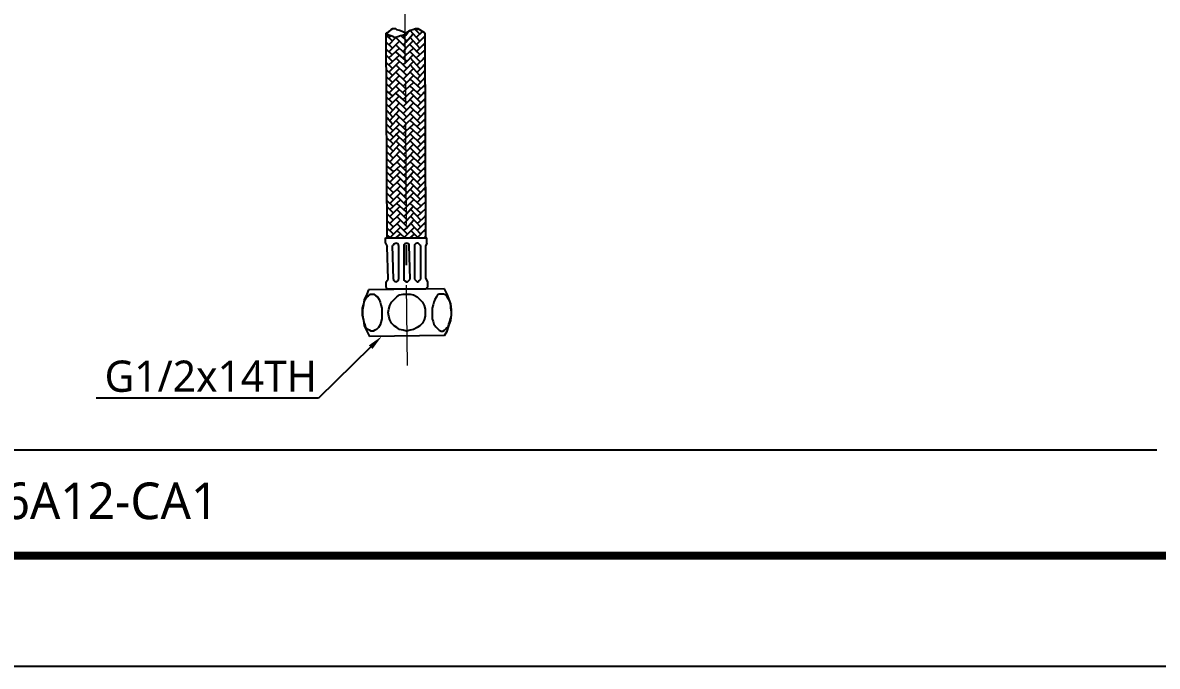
# Model space of a CAD drawing. Extents: x 0 to 1128, y 0 to 827.
# Drawn here: x 564.2 to 926.8, y 0 to 205.9 of the extents above; entities that cross this region are included whole.
import ezdxf
from ezdxf import colors
from ezdxf.entities.mleader import LeaderData, LeaderLine
from ezdxf.math import Vec2, Vec3

# ---------------------------------------------------------------- set-up
doc = ezdxf.new("R2010")
doc.units = 0
doc.header["$LTSCALE"] = 4
doc.header["$MEASUREMENT"] = 0
doc.linetypes.add('CENTER2', pattern=[28.575, 19.05, -3.175, 3.175, -3.175])
doc.layers.get('0').update_dxf_attribs({"linetype": 'CONTINUOUS'})
doc.layers.add('Cneter', color=1, linetype='CENTER2', lineweight=13)
doc.styles.add('Daelim Dimension', font='')
doc.styles.get('Daelim Dimension').set_extended_font_data('NanumGothic')

msp = doc.modelspace()

# ---------------------------------------------------------------- linework, layer by layer
at = {"color": 5}
msp.add_line((18.14, 69.28), (926.74, 69.28), dxfattribs=at)
at = {"ltscale": 0.5}
msp.add_lwpolyline([(0, 0), (1128.4, 0), (1128.4, 826.8), (0, 826.8)], close=True, dxfattribs=at)
at = {"color": 5, "linetype": 'ByBlock', "lineweight": 200, "const_width": 2.6}
msp.add_lwpolyline([(18.14, 35.4), (1110.14, 35.4), (1110.14, 807.6), (18.14, 807.6)], close=True, dxfattribs=at)
for points, knots in [([(686.61, 202.54), (686.61, 202.54), (685.49, 203.1), (685.49, 203.1), (685.49, 203.1), (685.49, 203.1), (684.64, 203.38), (684.64, 203.38), (684.64, 203.38), (684.64, 203.38), (683.79, 203.66), (683.79, 203.66), (683.79, 203.66), (683.79, 203.66), (683.51, 203.95), (683.51, 203.95), (683.51, 203.95), (683.51, 203.95), (683.23, 203.95), (683.23, 203.95), (683.23, 203.95), (683.23, 203.95), (682.67, 203.95), (682.67, 203.95), (682.67, 203.95), (682.67, 203.95), (682.39, 203.95), (682.39, 203.95), (682.39, 203.95), (682.39, 203.95), (681.82, 203.66), (681.82, 203.66), (681.82, 203.66), (681.82, 203.66), (681.26, 203.1), (681.26, 203.1), (681.26, 203.1), (681.26, 203.1), (680.98, 202.82), (680.98, 202.82), (680.98, 202.82), (680.98, 202.82), (680.41, 202.54), (680.41, 202.54)], [0, 0, 0, 0, 0.090909, 0.090909, 0.090909, 0.090909, 0.181818, 0.181818, 0.181818, 0.181818, 0.272727, 0.272727, 0.272727, 0.272727, 0.363636, 0.363636, 0.363636, 0.363636, 0.454545, 0.454545, 0.454545, 0.454545, 0.545455, 0.545455, 0.545455, 0.545455, 0.636364, 0.636364, 0.636364, 0.636364, 0.727273, 0.727273, 0.727273, 0.727273, 0.818182, 0.818182, 0.818182, 0.818182, 0.909091, 0.909091, 0.909091, 0.909091, 1, 1, 1, 1]), ([(692.82, 202.54), (692.82, 202.54), (691.97, 203.1), (691.97, 203.1), (691.97, 203.1), (691.97, 203.1), (691.13, 203.66), (691.13, 203.66), (691.13, 203.66), (691.13, 203.66), (690.56, 203.95), (690.56, 203.95), (690.56, 203.95), (690.56, 203.95), (690, 203.95), (690, 203.95), (690, 203.95), (690, 203.95), (689.72, 203.95), (689.72, 203.95), (689.72, 203.95), (689.72, 203.95), (688.87, 203.66), (688.87, 203.66), (688.87, 203.66), (688.87, 203.66), (688.02, 203.38), (688.02, 203.38), (688.02, 203.38), (688.02, 203.38), (686.61, 202.54), (686.61, 202.54), (686.61, 202.54), (686.61, 202.54), (685.77, 201.97), (685.77, 201.97), (685.77, 201.97), (685.77, 201.97), (684.92, 201.69), (684.92, 201.69), (684.92, 201.69), (684.92, 201.69), (684.08, 201.41), (684.08, 201.41), (684.08, 201.41), (684.08, 201.41), (683.23, 201.13), (683.23, 201.13), (683.23, 201.13), (683.23, 201.13), (682.95, 201.13), (682.95, 201.13), (682.95, 201.13), (682.95, 201.13), (682.67, 201.41), (682.67, 201.41), (682.67, 201.41), (682.67, 201.41), (681.82, 201.69), (681.82, 201.69), (681.82, 201.69), (681.82, 201.69), (681.26, 201.97), (681.26, 201.97), (681.26, 201.97), (681.26, 201.97), (680.41, 202.54), (680.41, 202.54)], [0, 0, 0, 0, 0.058824, 0.058824, 0.058824, 0.058824, 0.117647, 0.117647, 0.117647, 0.117647, 0.176471, 0.176471, 0.176471, 0.176471, 0.235294, 0.235294, 0.235294, 0.235294, 0.294118, 0.294118, 0.294118, 0.294118, 0.352941, 0.352941, 0.352941, 0.352941, 0.411765, 0.411765, 0.411765, 0.411765, 0.470588, 0.470588, 0.470588, 0.470588, 0.529412, 0.529412, 0.529412, 0.529412, 0.588235, 0.588235, 0.588235, 0.588235, 0.647059, 0.647059, 0.647059, 0.647059, 0.705882, 0.705882, 0.705882, 0.705882, 0.764706, 0.764706, 0.764706, 0.764706, 0.823529, 0.823529, 0.823529, 0.823529, 0.882353, 0.882353, 0.882353, 0.882353, 0.941176, 0.941176, 0.941176, 0.941176, 1, 1, 1, 1]), ([(685.77, 201.13), (685.77, 201.13), (686.61, 201.97), (686.61, 201.97), (686.61, 201.97), (686.61, 201.97), (687.74, 203.38), (687.74, 203.38)], [0, 0, 0, 0, 0.5, 0.5, 0.5, 0.5, 1, 1, 1, 1]), ([(686.9, 197.74), (686.9, 197.74), (686.61, 198.02), (686.61, 198.02), (686.61, 198.02), (686.61, 198.02), (683.51, 201.13), (683.51, 201.13)], [0, 0, 0, 0, 0.5, 0.5, 0.5, 0.5, 1, 1, 1, 1]), ([(686.9, 200), (686.9, 200), (686.61, 200.28), (686.61, 200.28), (686.61, 200.28), (686.61, 200.28), (685.2, 201.69), (685.2, 201.69)], [0, 0, 0, 0, 0.5, 0.5, 0.5, 0.5, 1, 1, 1, 1]), ([(685.77, 198.87), (685.77, 198.87), (686.61, 199.72), (686.61, 199.72), (686.61, 199.72), (686.61, 199.72), (688.87, 202.25), (688.87, 202.25)], [0, 0, 0, 0, 0.5, 0.5, 0.5, 0.5, 1, 1, 1, 1]), ([(685.77, 196.62), (685.77, 196.62), (686.61, 197.74), (686.61, 197.74), (686.61, 197.74), (686.61, 197.74), (688.87, 200), (688.87, 200)], [0, 0, 0, 0, 0.5, 0.5, 0.5, 0.5, 1, 1, 1, 1]), ([(686.9, 195.77), (686.9, 195.77), (686.61, 195.77), (686.61, 195.77), (686.61, 195.77), (686.61, 195.77), (683.51, 198.87), (683.51, 198.87)], [0, 0, 0, 0, 0.5, 0.5, 0.5, 0.5, 1, 1, 1, 1]), ([(686.9, 193.51), (686.9, 193.51), (686.61, 193.79), (686.61, 193.79), (686.61, 193.79), (686.61, 193.79), (683.51, 196.62), (683.51, 196.62)], [0, 0, 0, 0, 0.5, 0.5, 0.5, 0.5, 1, 1, 1, 1]), ([(685.77, 194.64), (685.77, 194.64), (686.61, 195.49), (686.61, 195.49), (686.61, 195.49), (686.61, 195.49), (689.15, 197.74), (689.15, 197.74)], [0, 0, 0, 0, 0.5, 0.5, 0.5, 0.5, 1, 1, 1, 1]), ([(686.9, 191.26), (686.9, 191.26), (686.61, 191.54), (686.61, 191.54), (686.61, 191.54), (686.61, 191.54), (683.51, 194.64), (683.51, 194.64)], [0, 0, 0, 0, 0.5, 0.5, 0.5, 0.5, 1, 1, 1, 1]), ([(686.9, 189), (686.9, 189), (686.61, 189.29), (686.61, 189.29), (686.61, 189.29), (686.61, 189.29), (683.51, 192.39), (683.51, 192.39)], [0, 0, 0, 0, 0.5, 0.5, 0.5, 0.5, 1, 1, 1, 1]), ([(685.77, 192.39), (685.77, 192.39), (686.61, 193.23), (686.61, 193.23), (686.61, 193.23), (686.61, 193.23), (689.15, 195.77), (689.15, 195.77)], [0, 0, 0, 0, 0.5, 0.5, 0.5, 0.5, 1, 1, 1, 1]), ([(685.77, 190.13), (685.77, 190.13), (686.61, 190.98), (686.61, 190.98), (686.61, 190.98), (686.61, 190.98), (689.15, 193.51), (689.15, 193.51)], [0, 0, 0, 0, 0.5, 0.5, 0.5, 0.5, 1, 1, 1, 1]), ([(686.9, 186.75), (686.9, 186.75), (686.61, 187.03), (686.61, 187.03), (686.61, 187.03), (686.61, 187.03), (683.51, 190.13), (683.51, 190.13)], [0, 0, 0, 0, 0.5, 0.5, 0.5, 0.5, 1, 1, 1, 1]), ([(685.77, 187.88), (685.77, 187.88), (686.61, 188.72), (686.61, 188.72), (686.61, 188.72), (686.61, 188.72), (689.15, 191.26), (689.15, 191.26)], [0, 0, 0, 0, 0.5, 0.5, 0.5, 0.5, 1, 1, 1, 1]), ([(685.77, 185.62), (685.77, 185.62), (686.61, 186.46), (686.61, 186.46), (686.61, 186.46), (686.61, 186.46), (689.15, 189), (689.15, 189)], [0, 0, 0, 0, 0.5, 0.5, 0.5, 0.5, 1, 1, 1, 1]), ([(686.9, 184.49), (686.9, 184.49), (686.61, 184.77), (686.61, 184.77), (686.61, 184.77), (686.61, 184.77), (683.51, 187.88), (683.51, 187.88)], [0, 0, 0, 0, 0.5, 0.5, 0.5, 0.5, 1, 1, 1, 1]), ([(686.9, 182.52), (686.9, 182.52), (686.61, 182.52), (686.61, 182.52), (686.61, 182.52), (686.61, 182.52), (683.51, 185.62), (683.51, 185.62)], [0, 0, 0, 0, 0.5, 0.5, 0.5, 0.5, 1, 1, 1, 1]), ([(685.77, 183.64), (685.77, 183.64), (686.61, 184.49), (686.61, 184.49), (686.61, 184.49), (686.61, 184.49), (689.15, 186.75), (689.15, 186.75)], [0, 0, 0, 0, 0.5, 0.5, 0.5, 0.5, 1, 1, 1, 1]), ([(686.9, 180.26), (686.9, 180.26), (686.61, 180.54), (686.61, 180.54), (686.61, 180.54), (686.61, 180.54), (683.51, 183.36), (683.51, 183.36)], [0, 0, 0, 0, 0.5, 0.5, 0.5, 0.5, 1, 1, 1, 1]), ([(686.9, 178.01), (686.9, 178.01), (686.61, 178.29), (686.61, 178.29), (686.61, 178.29), (686.61, 178.29), (683.51, 181.39), (683.51, 181.39)], [0, 0, 0, 0, 0.5, 0.5, 0.5, 0.5, 1, 1, 1, 1]), ([(685.77, 181.39), (685.77, 181.39), (686.61, 182.24), (686.61, 182.24), (686.61, 182.24), (686.61, 182.24), (689.15, 184.49), (689.15, 184.49)], [0, 0, 0, 0, 0.5, 0.5, 0.5, 0.5, 1, 1, 1, 1]), ([(685.77, 179.13), (685.77, 179.13), (686.61, 179.98), (686.61, 179.98), (686.61, 179.98), (686.61, 179.98), (689.15, 182.52), (689.15, 182.52)], [0, 0, 0, 0, 0.5, 0.5, 0.5, 0.5, 1, 1, 1, 1]), ([(686.9, 175.75), (686.9, 175.75), (686.61, 176.03), (686.61, 176.03), (686.61, 176.03), (686.61, 176.03), (683.51, 179.13), (683.51, 179.13)], [0, 0, 0, 0, 0.5, 0.5, 0.5, 0.5, 1, 1, 1, 1]), ([(685.77, 176.88), (685.77, 176.88), (686.61, 177.73), (686.61, 177.73), (686.61, 177.73), (686.61, 177.73), (689.15, 180.26), (689.15, 180.26)], [0, 0, 0, 0, 0.5, 0.5, 0.5, 0.5, 1, 1, 1, 1]), ([(685.77, 174.62), (685.77, 174.62), (686.61, 175.47), (686.61, 175.47), (686.61, 175.47), (686.61, 175.47), (689.15, 178.01), (689.15, 178.01)], [0, 0, 0, 0, 0.5, 0.5, 0.5, 0.5, 1, 1, 1, 1]), ([(686.9, 173.49), (686.9, 173.49), (686.61, 173.78), (686.61, 173.78), (686.61, 173.78), (686.61, 173.78), (683.51, 176.88), (683.51, 176.88)], [0, 0, 0, 0, 0.5, 0.5, 0.5, 0.5, 1, 1, 1, 1]), ([(686.9, 171.52), (686.9, 171.52), (686.61, 171.52), (686.61, 171.52), (686.61, 171.52), (686.61, 171.52), (683.51, 174.62), (683.51, 174.62)], [0, 0, 0, 0, 0.5, 0.5, 0.5, 0.5, 1, 1, 1, 1]), ([(685.77, 172.37), (685.77, 172.37), (686.61, 173.49), (686.61, 173.49), (686.61, 173.49), (686.61, 173.49), (689.15, 175.75), (689.15, 175.75)], [0, 0, 0, 0, 0.5, 0.5, 0.5, 0.5, 1, 1, 1, 1]), ([(686.9, 169.27), (686.9, 169.27), (686.61, 169.55), (686.61, 169.55), (686.61, 169.55), (686.61, 169.55), (683.51, 172.37), (683.51, 172.37)], [0, 0, 0, 0, 0.5, 0.5, 0.5, 0.5, 1, 1, 1, 1]), ([(685.77, 170.39), (685.77, 170.39), (686.61, 171.24), (686.61, 171.24), (686.61, 171.24), (686.61, 171.24), (689.15, 173.49), (689.15, 173.49)], [0, 0, 0, 0, 0.5, 0.5, 0.5, 0.5, 1, 1, 1, 1]), ([(685.77, 168.14), (685.77, 168.14), (686.61, 168.98), (686.61, 168.98), (686.61, 168.98), (686.61, 168.98), (689.15, 171.52), (689.15, 171.52)], [0, 0, 0, 0, 0.5, 0.5, 0.5, 0.5, 1, 1, 1, 1]), ([(686.9, 167.01), (686.9, 167.01), (686.61, 167.29), (686.61, 167.29), (686.61, 167.29), (686.61, 167.29), (683.51, 170.39), (683.51, 170.39)], [0, 0, 0, 0, 0.5, 0.5, 0.5, 0.5, 1, 1, 1, 1]), ([(686.9, 164.75), (686.9, 164.75), (686.61, 165.04), (686.61, 165.04), (686.61, 165.04), (686.61, 165.04), (683.51, 168.14), (683.51, 168.14)], [0, 0, 0, 0, 0.5, 0.5, 0.5, 0.5, 1, 1, 1, 1]), ([(685.77, 165.88), (685.77, 165.88), (686.61, 166.73), (686.61, 166.73), (686.61, 166.73), (686.61, 166.73), (689.15, 169.27), (689.15, 169.27)], [0, 0, 0, 0, 0.5, 0.5, 0.5, 0.5, 1, 1, 1, 1]), ([(685.77, 163.63), (685.77, 163.63), (686.61, 164.47), (686.61, 164.47), (686.61, 164.47), (686.61, 164.47), (689.15, 167.01), (689.15, 167.01)], [0, 0, 0, 0, 0.5, 0.5, 0.5, 0.5, 1, 1, 1, 1]), ([(686.9, 162.5), (686.9, 162.5), (686.9, 162.78), (686.9, 162.78), (686.9, 162.78), (686.9, 162.78), (683.79, 165.88), (683.79, 165.88)], [0, 0, 0, 0, 0.5, 0.5, 0.5, 0.5, 1, 1, 1, 1]), ([(686.9, 160.24), (686.9, 160.24), (686.9, 160.52), (686.9, 160.52), (686.9, 160.52), (686.9, 160.52), (683.79, 163.63), (683.79, 163.63)], [0, 0, 0, 0, 0.5, 0.5, 0.5, 0.5, 1, 1, 1, 1]), ([(685.77, 161.37), (685.77, 161.37), (686.9, 162.22), (686.9, 162.22), (686.9, 162.22), (686.9, 162.22), (689.15, 164.75), (689.15, 164.75)], [0, 0, 0, 0, 0.5, 0.5, 0.5, 0.5, 1, 1, 1, 1]), ([(685.77, 159.4), (685.77, 159.4), (686.9, 160.24), (686.9, 160.24), (686.9, 160.24), (686.9, 160.24), (689.15, 162.5), (689.15, 162.5)], [0, 0, 0, 0, 0.5, 0.5, 0.5, 0.5, 1, 1, 1, 1]), ([(686.05, 157.14), (686.05, 157.14), (686.9, 157.99), (686.9, 157.99), (686.9, 157.99), (686.9, 157.99), (689.15, 160.24), (689.15, 160.24)], [0, 0, 0, 0, 0.5, 0.5, 0.5, 0.5, 1, 1, 1, 1]), ([(686.9, 156.01), (686.9, 156.01), (686.9, 156.29), (686.9, 156.29), (686.9, 156.29), (686.9, 156.29), (683.79, 159.12), (683.79, 159.12)], [0, 0, 0, 0, 0.5, 0.5, 0.5, 0.5, 1, 1, 1, 1]), ([(686.9, 153.76), (686.9, 153.76), (686.9, 154.04), (686.9, 154.04), (686.9, 154.04), (686.9, 154.04), (683.79, 157.14), (683.79, 157.14)], [0, 0, 0, 0, 0.5, 0.5, 0.5, 0.5, 1, 1, 1, 1]), ([(686.05, 154.89), (686.05, 154.89), (686.9, 155.73), (686.9, 155.73), (686.9, 155.73), (686.9, 155.73), (689.15, 158.27), (689.15, 158.27)], [0, 0, 0, 0, 0.5, 0.5, 0.5, 0.5, 1, 1, 1, 1]), ([(686.05, 152.63), (686.05, 152.63), (686.9, 153.48), (686.9, 153.48), (686.9, 153.48), (686.9, 153.48), (689.15, 156.01), (689.15, 156.01)], [0, 0, 0, 0, 0.5, 0.5, 0.5, 0.5, 1, 1, 1, 1]), ([(687.18, 151.5), (687.18, 151.5), (686.9, 151.79), (686.9, 151.79), (686.9, 151.79), (686.9, 151.79), (683.79, 154.89), (683.79, 154.89)], [0, 0, 0, 0, 0.5, 0.5, 0.5, 0.5, 1, 1, 1, 1]), ([(687.18, 149.25), (687.18, 149.25), (686.9, 149.53), (686.9, 149.53), (686.9, 149.53), (686.9, 149.53), (683.79, 152.63), (683.79, 152.63)], [0, 0, 0, 0, 0.5, 0.5, 0.5, 0.5, 1, 1, 1, 1]), ([(686.05, 150.37), (686.05, 150.37), (686.9, 151.22), (686.9, 151.22), (686.9, 151.22), (686.9, 151.22), (689.15, 153.76), (689.15, 153.76)], [0, 0, 0, 0, 0.5, 0.5, 0.5, 0.5, 1, 1, 1, 1]), ([(687.18, 147.27), (687.18, 147.27), (686.9, 147.27), (686.9, 147.27), (686.9, 147.27), (686.9, 147.27), (683.79, 150.37), (683.79, 150.37)], [0, 0, 0, 0, 0.5, 0.5, 0.5, 0.5, 1, 1, 1, 1]), ([(686.05, 148.12), (686.05, 148.12), (686.9, 149.25), (686.9, 149.25), (686.9, 149.25), (686.9, 149.25), (689.15, 151.5), (689.15, 151.5)], [0, 0, 0, 0, 0.5, 0.5, 0.5, 0.5, 1, 1, 1, 1]), ([(686.05, 146.14), (686.05, 146.14), (686.9, 146.99), (686.9, 146.99), (686.9, 146.99), (686.9, 146.99), (689.15, 149.25), (689.15, 149.25)], [0, 0, 0, 0, 0.5, 0.5, 0.5, 0.5, 1, 1, 1, 1]), ([(687.18, 145.02), (687.18, 145.02), (686.9, 145.3), (686.9, 145.3), (686.9, 145.3), (686.9, 145.3), (683.79, 148.12), (683.79, 148.12)], [0, 0, 0, 0, 0.5, 0.5, 0.5, 0.5, 1, 1, 1, 1]), ([(687.18, 142.76), (687.18, 142.76), (686.9, 143.04), (686.9, 143.04), (686.9, 143.04), (686.9, 143.04), (683.79, 146.14), (683.79, 146.14)], [0, 0, 0, 0, 0.5, 0.5, 0.5, 0.5, 1, 1, 1, 1]), ([(686.05, 143.89), (686.05, 143.89), (686.9, 144.74), (686.9, 144.74), (686.9, 144.74), (686.9, 144.74), (689.15, 147.27), (689.15, 147.27)], [0, 0, 0, 0, 0.5, 0.5, 0.5, 0.5, 1, 1, 1, 1]), ([(687.18, 140.51), (687.18, 140.51), (686.9, 140.79), (686.9, 140.79), (686.9, 140.79), (686.9, 140.79), (683.79, 143.89), (683.79, 143.89)], [0, 0, 0, 0, 0.5, 0.5, 0.5, 0.5, 1, 1, 1, 1]), ([(687.18, 138.25), (687.18, 138.25), (686.9, 138.53), (686.9, 138.53), (686.9, 138.53), (686.9, 138.53), (683.79, 141.63), (683.79, 141.63)], [0, 0, 0, 0, 0.5, 0.5, 0.5, 0.5, 1, 1, 1, 1]), ([(686.05, 141.63), (686.05, 141.63), (686.9, 142.48), (686.9, 142.48), (686.9, 142.48), (686.9, 142.48), (689.15, 145.02), (689.15, 145.02)], [0, 0, 0, 0, 0.5, 0.5, 0.5, 0.5, 1, 1, 1, 1]), ([(686.05, 139.38), (686.05, 139.38), (686.9, 140.22), (686.9, 140.22), (686.9, 140.22), (686.9, 140.22), (689.15, 142.76), (689.15, 142.76)], [0, 0, 0, 0, 0.5, 0.5, 0.5, 0.5, 1, 1, 1, 1]), ([(686.05, 137.12), (686.05, 137.12), (686.9, 137.97), (686.9, 137.97), (686.9, 137.97), (686.9, 137.97), (689.44, 140.51), (689.44, 140.51)], [0, 0, 0, 0, 0.5, 0.5, 0.5, 0.5, 1, 1, 1, 1]), ([(683.23, 135.43), (683.23, 135.43), (682.95, 135.15), (682.95, 135.15), (682.95, 135.15), (682.95, 135.15), (682.67, 134.87), (682.67, 134.87), (682.67, 134.87), (682.67, 134.87), (682.39, 134.59), (682.39, 134.59)], [0, 0, 0, 0, 0.333333, 0.333333, 0.333333, 0.333333, 0.666667, 0.666667, 0.666667, 0.666667, 1, 1, 1, 1]), ([(684.36, 134.59), (684.36, 134.59), (684.36, 134.87), (684.36, 134.87), (684.36, 134.87), (684.36, 134.87), (684.08, 135.15), (684.08, 135.15), (684.08, 135.15), (684.08, 135.15), (683.51, 135.43), (683.51, 135.43)], [0, 0, 0, 0, 0.333333, 0.333333, 0.333333, 0.333333, 0.666667, 0.666667, 0.666667, 0.666667, 1, 1, 1, 1]), ([(686.9, 135.43), (686.9, 135.43), (686.33, 135.15), (686.33, 135.15), (686.33, 135.15), (686.33, 135.15), (686.05, 134.87), (686.05, 134.87), (686.05, 134.87), (686.05, 134.87), (686.05, 134.59), (686.05, 134.59)], [0, 0, 0, 0, 0.333333, 0.333333, 0.333333, 0.333333, 0.666667, 0.666667, 0.666667, 0.666667, 1, 1, 1, 1]), ([(687.74, 134.59), (687.74, 134.59), (687.74, 134.87), (687.74, 134.87), (687.74, 134.87), (687.74, 134.87), (687.46, 135.15), (687.46, 135.15), (687.46, 135.15), (687.46, 135.15), (686.9, 135.43), (686.9, 135.43)], [0, 0, 0, 0, 0.333333, 0.333333, 0.333333, 0.333333, 0.666667, 0.666667, 0.666667, 0.666667, 1, 1, 1, 1]), ([(690.28, 135.43), (690.28, 135.43), (689.72, 135.15), (689.72, 135.15), (689.72, 135.15), (689.72, 135.15), (689.44, 134.87), (689.44, 134.87), (689.44, 134.87), (689.44, 134.87), (689.44, 134.59), (689.44, 134.59)], [0, 0, 0, 0, 0.333333, 0.333333, 0.333333, 0.333333, 0.666667, 0.666667, 0.666667, 0.666667, 1, 1, 1, 1]), ([(691.41, 134.59), (691.41, 134.59), (691.13, 134.87), (691.13, 134.87), (691.13, 134.87), (691.13, 134.87), (690.85, 135.15), (690.85, 135.15), (690.85, 135.15), (690.85, 135.15), (690.56, 135.43), (690.56, 135.43)], [0, 0, 0, 0, 0.333333, 0.333333, 0.333333, 0.333333, 0.666667, 0.666667, 0.666667, 0.666667, 1, 1, 1, 1]), ([(682.67, 123.87), (682.67, 123.87), (682.67, 123.59), (682.67, 123.59), (682.67, 123.59), (682.67, 123.59), (682.95, 123.31), (682.95, 123.31), (682.95, 123.31), (682.95, 123.31), (683.23, 123.02), (683.23, 123.02)], [0, 0, 0, 0, 0.333333, 0.333333, 0.333333, 0.333333, 0.666667, 0.666667, 0.666667, 0.666667, 1, 1, 1, 1]), ([(683.51, 123.02), (683.51, 123.02), (684.08, 123.31), (684.08, 123.31), (684.08, 123.31), (684.08, 123.31), (684.36, 123.59), (684.36, 123.59), (684.36, 123.59), (684.36, 123.59), (684.36, 123.87), (684.36, 123.87)], [0, 0, 0, 0, 0.333333, 0.333333, 0.333333, 0.333333, 0.666667, 0.666667, 0.666667, 0.666667, 1, 1, 1, 1]), ([(686.05, 123.87), (686.05, 123.87), (686.05, 123.59), (686.05, 123.59), (686.05, 123.59), (686.05, 123.59), (686.33, 123.31), (686.33, 123.31), (686.33, 123.31), (686.33, 123.31), (686.9, 123.02), (686.9, 123.02)], [0, 0, 0, 0, 0.333333, 0.333333, 0.333333, 0.333333, 0.666667, 0.666667, 0.666667, 0.666667, 1, 1, 1, 1]), ([(687.18, 123.02), (687.18, 123.02), (687.46, 123.31), (687.46, 123.31), (687.46, 123.31), (687.46, 123.31), (687.74, 123.59), (687.74, 123.59), (687.74, 123.59), (687.74, 123.59), (688.02, 123.87), (688.02, 123.87)], [0, 0, 0, 0, 0.333333, 0.333333, 0.333333, 0.333333, 0.666667, 0.666667, 0.666667, 0.666667, 1, 1, 1, 1]), ([(689.44, 123.87), (689.44, 123.87), (689.72, 123.59), (689.72, 123.59), (689.72, 123.59), (689.72, 123.59), (690, 123.31), (690, 123.31), (690, 123.31), (690, 123.31), (690.28, 123.02), (690.28, 123.02)], [0, 0, 0, 0, 0.333333, 0.333333, 0.333333, 0.333333, 0.666667, 0.666667, 0.666667, 0.666667, 1, 1, 1, 1]), ([(690.56, 123.02), (690.56, 123.02), (690.85, 123.31), (690.85, 123.31), (690.85, 123.31), (690.85, 123.31), (691.13, 123.59), (691.13, 123.59), (691.13, 123.59), (691.13, 123.59), (691.41, 123.87), (691.41, 123.87)], [0, 0, 0, 0, 0.333333, 0.333333, 0.333333, 0.333333, 0.666667, 0.666667, 0.666667, 0.666667, 1, 1, 1, 1]), ([(674.77, 120.49), (674.77, 120.49), (674.2, 119.08), (674.2, 119.08), (674.2, 119.08), (674.2, 119.08), (673.36, 117.38), (673.36, 117.38), (673.36, 117.38), (673.36, 117.38), (673.08, 115.69), (673.08, 115.69), (673.08, 115.69), (673.08, 115.69), (672.79, 114), (672.79, 114), (672.79, 114), (672.79, 114), (672.79, 112.31), (672.79, 112.31), (672.79, 112.31), (672.79, 112.31), (673.08, 110.62), (673.08, 110.62), (673.08, 110.62), (673.08, 110.62), (673.36, 108.93), (673.36, 108.93), (673.36, 108.93), (673.36, 108.93), (674.2, 107.24), (674.2, 107.24), (674.2, 107.24), (674.2, 107.24), (675.05, 105.54), (675.05, 105.54)], [0, 0, 0, 0, 0.111111, 0.111111, 0.111111, 0.111111, 0.222222, 0.222222, 0.222222, 0.222222, 0.333333, 0.333333, 0.333333, 0.333333, 0.444444, 0.444444, 0.444444, 0.444444, 0.555556, 0.555556, 0.555556, 0.555556, 0.666667, 0.666667, 0.666667, 0.666667, 0.777778, 0.777778, 0.777778, 0.777778, 0.888889, 0.888889, 0.888889, 0.888889, 1, 1, 1, 1]), ([(680.41, 121.33), (680.41, 121.33), (680.41, 121.05), (680.41, 121.05), (680.41, 121.05), (680.41, 121.05), (680.69, 120.77), (680.69, 120.77), (680.69, 120.77), (680.69, 120.77), (680.98, 120.77), (680.98, 120.77)], [0, 0, 0, 0, 0.333333, 0.333333, 0.333333, 0.333333, 0.666667, 0.666667, 0.666667, 0.666667, 1, 1, 1, 1]), ([(692.82, 120.77), (692.82, 120.77), (693.1, 120.77), (693.1, 120.77), (693.1, 120.77), (693.1, 120.77), (693.39, 121.05), (693.39, 121.05), (693.39, 121.05), (693.39, 121.05), (693.67, 121.33), (693.67, 121.33)], [0, 0, 0, 0, 0.333333, 0.333333, 0.333333, 0.333333, 0.666667, 0.666667, 0.666667, 0.666667, 1, 1, 1, 1]), ([(699.02, 105.82), (699.02, 105.82), (699.87, 107.24), (699.87, 107.24), (699.87, 107.24), (699.87, 107.24), (700.43, 108.93), (700.43, 108.93), (700.43, 108.93), (700.43, 108.93), (701, 110.62), (701, 110.62), (701, 110.62), (701, 110.62), (701.28, 112.31), (701.28, 112.31), (701.28, 112.31), (701.28, 112.31), (701.28, 114), (701.28, 114), (701.28, 114), (701.28, 114), (701, 115.98), (701, 115.98), (701, 115.98), (701, 115.98), (700.43, 117.67), (700.43, 117.67), (700.43, 117.67), (700.43, 117.67), (699.87, 119.08), (699.87, 119.08), (699.87, 119.08), (699.87, 119.08), (699.02, 120.77), (699.02, 120.77)], [0, 0, 0, 0, 0.111111, 0.111111, 0.111111, 0.111111, 0.222222, 0.222222, 0.222222, 0.222222, 0.333333, 0.333333, 0.333333, 0.333333, 0.444444, 0.444444, 0.444444, 0.444444, 0.555556, 0.555556, 0.555556, 0.555556, 0.666667, 0.666667, 0.666667, 0.666667, 0.777778, 0.777778, 0.777778, 0.777778, 0.888889, 0.888889, 0.888889, 0.888889, 1, 1, 1, 1]), ([(675.9, 119.08), (675.9, 119.08), (675.33, 119.08), (675.33, 119.08), (675.33, 119.08), (675.33, 119.08), (674.77, 118.51), (674.77, 118.51), (674.77, 118.51), (674.77, 118.51), (674.2, 118.23), (674.2, 118.23), (674.2, 118.23), (674.2, 118.23), (673.64, 117.38), (673.64, 117.38), (673.64, 117.38), (673.64, 117.38), (673.36, 116.54), (673.36, 116.54), (673.36, 116.54), (673.36, 116.54), (673.08, 115.69), (673.08, 115.69), (673.08, 115.69), (673.08, 115.69), (672.79, 114.57), (672.79, 114.57), (672.79, 114.57), (672.79, 114.57), (672.79, 113.44), (672.79, 113.44), (672.79, 113.44), (672.79, 113.44), (672.79, 112.31), (672.79, 112.31), (672.79, 112.31), (672.79, 112.31), (673.08, 111.18), (673.08, 111.18), (673.08, 111.18), (673.08, 111.18), (673.36, 110.05), (673.36, 110.05), (673.36, 110.05), (673.36, 110.05), (673.64, 109.21), (673.64, 109.21), (673.64, 109.21), (673.64, 109.21), (673.92, 108.36), (673.92, 108.36), (673.92, 108.36), (673.92, 108.36), (674.49, 107.8), (674.49, 107.8), (674.49, 107.8), (674.49, 107.8), (675.05, 107.52), (675.05, 107.52), (675.05, 107.52), (675.05, 107.52), (675.61, 107.24), (675.61, 107.24), (675.61, 107.24), (675.61, 107.24), (676.18, 107.24), (676.18, 107.24), (676.18, 107.24), (676.18, 107.24), (676.74, 107.52), (676.74, 107.52), (676.74, 107.52), (676.74, 107.52), (677.31, 107.8), (677.31, 107.8), (677.31, 107.8), (677.31, 107.8), (677.87, 108.36), (677.87, 108.36), (677.87, 108.36), (677.87, 108.36), (678.44, 109.21), (678.44, 109.21), (678.44, 109.21), (678.44, 109.21), (678.72, 110.05), (678.72, 110.05), (678.72, 110.05), (678.72, 110.05), (679, 111.18), (679, 111.18), (679, 111.18), (679, 111.18), (679, 112.31), (679, 112.31), (679, 112.31), (679, 112.31), (679, 113.44), (679, 113.44), (679, 113.44), (679, 113.44), (679, 114.57), (679, 114.57), (679, 114.57), (679, 114.57), (678.72, 115.69), (678.72, 115.69), (678.72, 115.69), (678.72, 115.69), (678.44, 116.54), (678.44, 116.54), (678.44, 116.54), (678.44, 116.54), (678.15, 117.38), (678.15, 117.38), (678.15, 117.38), (678.15, 117.38), (677.59, 118.23), (677.59, 118.23), (677.59, 118.23), (677.59, 118.23), (677.03, 118.51), (677.03, 118.51), (677.03, 118.51), (677.03, 118.51), (676.46, 119.08), (676.46, 119.08), (676.46, 119.08), (676.46, 119.08), (675.9, 119.08), (675.9, 119.08)], [0, 0, 0, 0, 0.030303, 0.030303, 0.030303, 0.030303, 0.060606, 0.060606, 0.060606, 0.060606, 0.090909, 0.090909, 0.090909, 0.090909, 0.121212, 0.121212, 0.121212, 0.121212, 0.151515, 0.151515, 0.151515, 0.151515, 0.181818, 0.181818, 0.181818, 0.181818, 0.212121, 0.212121, 0.212121, 0.212121, 0.242424, 0.242424, 0.242424, 0.242424, 0.272727, 0.272727, 0.272727, 0.272727, 0.30303, 0.30303, 0.30303, 0.30303, 0.333333, 0.333333, 0.333333, 0.333333, 0.363636, 0.363636, 0.363636, 0.363636, 0.393939, 0.393939, 0.393939, 0.393939, 0.424242, 0.424242, 0.424242, 0.424242, 0.454545, 0.454545, 0.454545, 0.454545, 0.484848, 0.484848, 0.484848, 0.484848, 0.515152, 0.515152, 0.515152, 0.515152, 0.545455, 0.545455, 0.545455, 0.545455, 0.575758, 0.575758, 0.575758, 0.575758, 0.606061, 0.606061, 0.606061, 0.606061, 0.636364, 0.636364, 0.636364, 0.636364, 0.666667, 0.666667, 0.666667, 0.666667, 0.69697, 0.69697, 0.69697, 0.69697, 0.727273, 0.727273, 0.727273, 0.727273, 0.757576, 0.757576, 0.757576, 0.757576, 0.787879, 0.787879, 0.787879, 0.787879, 0.818182, 0.818182, 0.818182, 0.818182, 0.848485, 0.848485, 0.848485, 0.848485, 0.878788, 0.878788, 0.878788, 0.878788, 0.909091, 0.909091, 0.909091, 0.909091, 0.939394, 0.939394, 0.939394, 0.939394, 0.969697, 0.969697, 0.969697, 0.969697, 1, 1, 1, 1]), ([(692.82, 113.15), (692.82, 113.15), (692.82, 114.29), (692.82, 114.29), (692.82, 114.29), (692.82, 114.29), (692.54, 115.41), (692.54, 115.41), (692.54, 115.41), (692.54, 115.41), (691.97, 116.54), (691.97, 116.54), (691.97, 116.54), (691.97, 116.54), (691.13, 117.38), (691.13, 117.38), (691.13, 117.38), (691.13, 117.38), (690.28, 118.23), (690.28, 118.23), (690.28, 118.23), (690.28, 118.23), (689.15, 118.8), (689.15, 118.8), (689.15, 118.8), (689.15, 118.8), (688.02, 119.08), (688.02, 119.08), (688.02, 119.08), (688.02, 119.08), (686.9, 119.08), (686.9, 119.08), (686.9, 119.08), (686.9, 119.08), (685.77, 119.08), (685.77, 119.08), (685.77, 119.08), (685.77, 119.08), (684.64, 118.8), (684.64, 118.8), (684.64, 118.8), (684.64, 118.8), (683.79, 118.23), (683.79, 118.23), (683.79, 118.23), (683.79, 118.23), (682.95, 117.38), (682.95, 117.38), (682.95, 117.38), (682.95, 117.38), (682.1, 116.54), (682.1, 116.54), (682.1, 116.54), (682.1, 116.54), (681.54, 115.41), (681.54, 115.41), (681.54, 115.41), (681.54, 115.41), (681.26, 114.29), (681.26, 114.29), (681.26, 114.29), (681.26, 114.29), (680.98, 113.15), (680.98, 113.15), (680.98, 113.15), (680.98, 113.15), (681.26, 112.03), (681.26, 112.03), (681.26, 112.03), (681.26, 112.03), (681.54, 110.9), (681.54, 110.9), (681.54, 110.9), (681.54, 110.9), (682.1, 109.77), (682.1, 109.77), (682.1, 109.77), (682.1, 109.77), (682.95, 108.93), (682.95, 108.93), (682.95, 108.93), (682.95, 108.93), (683.79, 108.36), (683.79, 108.36), (683.79, 108.36), (683.79, 108.36), (684.64, 107.8), (684.64, 107.8), (684.64, 107.8), (684.64, 107.8), (685.77, 107.52), (685.77, 107.52), (685.77, 107.52), (685.77, 107.52), (686.9, 107.24), (686.9, 107.24), (686.9, 107.24), (686.9, 107.24), (688.02, 107.52), (688.02, 107.52), (688.02, 107.52), (688.02, 107.52), (689.15, 107.8), (689.15, 107.8), (689.15, 107.8), (689.15, 107.8), (690.28, 108.36), (690.28, 108.36), (690.28, 108.36), (690.28, 108.36), (691.13, 108.93), (691.13, 108.93), (691.13, 108.93), (691.13, 108.93), (691.97, 109.77), (691.97, 109.77), (691.97, 109.77), (691.97, 109.77), (692.54, 110.9), (692.54, 110.9), (692.54, 110.9), (692.54, 110.9), (692.82, 112.03), (692.82, 112.03), (692.82, 112.03), (692.82, 112.03), (692.82, 113.15), (692.82, 113.15)], [0, 0, 0, 0, 0.03125, 0.03125, 0.03125, 0.03125, 0.0625, 0.0625, 0.0625, 0.0625, 0.09375, 0.09375, 0.09375, 0.09375, 0.125, 0.125, 0.125, 0.125, 0.15625, 0.15625, 0.15625, 0.15625, 0.1875, 0.1875, 0.1875, 0.1875, 0.21875, 0.21875, 0.21875, 0.21875, 0.25, 0.25, 0.25, 0.25, 0.28125, 0.28125, 0.28125, 0.28125, 0.3125, 0.3125, 0.3125, 0.3125, 0.34375, 0.34375, 0.34375, 0.34375, 0.375, 0.375, 0.375, 0.375, 0.40625, 0.40625, 0.40625, 0.40625, 0.4375, 0.4375, 0.4375, 0.4375, 0.46875, 0.46875, 0.46875, 0.46875, 0.5, 0.5, 0.5, 0.5, 0.53125, 0.53125, 0.53125, 0.53125, 0.5625, 0.5625, 0.5625, 0.5625, 0.59375, 0.59375, 0.59375, 0.59375, 0.625, 0.625, 0.625, 0.625, 0.65625, 0.65625, 0.65625, 0.65625, 0.6875, 0.6875, 0.6875, 0.6875, 0.71875, 0.71875, 0.71875, 0.71875, 0.75, 0.75, 0.75, 0.75, 0.78125, 0.78125, 0.78125, 0.78125, 0.8125, 0.8125, 0.8125, 0.8125, 0.84375, 0.84375, 0.84375, 0.84375, 0.875, 0.875, 0.875, 0.875, 0.90625, 0.90625, 0.90625, 0.90625, 0.9375, 0.9375, 0.9375, 0.9375, 0.96875, 0.96875, 0.96875, 0.96875, 1, 1, 1, 1]), ([(698.18, 119.08), (698.18, 119.08), (698.74, 119.08), (698.74, 119.08), (698.74, 119.08), (698.74, 119.08), (699.31, 118.8), (699.31, 118.8), (699.31, 118.8), (699.31, 118.8), (699.87, 118.23), (699.87, 118.23), (699.87, 118.23), (699.87, 118.23), (700.15, 117.67), (700.15, 117.67), (700.15, 117.67), (700.15, 117.67), (700.72, 116.82), (700.72, 116.82), (700.72, 116.82), (700.72, 116.82), (701, 115.69), (701, 115.69), (701, 115.69), (701, 115.69), (701, 114.57), (701, 114.57), (701, 114.57), (701, 114.57), (701.28, 113.44), (701.28, 113.44), (701.28, 113.44), (701.28, 113.44), (701.28, 112.31), (701.28, 112.31), (701.28, 112.31), (701.28, 112.31), (701, 111.46), (701, 111.46), (701, 111.46), (701, 111.46), (700.72, 110.34), (700.72, 110.34), (700.72, 110.34), (700.72, 110.34), (700.43, 109.49), (700.43, 109.49), (700.43, 109.49), (700.43, 109.49), (700.15, 108.65), (700.15, 108.65), (700.15, 108.65), (700.15, 108.65), (699.59, 108.08), (699.59, 108.08), (699.59, 108.08), (699.59, 108.08), (699.02, 107.52), (699.02, 107.52), (699.02, 107.52), (699.02, 107.52), (698.46, 107.24), (698.46, 107.24), (698.46, 107.24), (698.46, 107.24), (697.9, 107.24), (697.9, 107.24), (697.9, 107.24), (697.9, 107.24), (697.33, 107.52), (697.33, 107.52), (697.33, 107.52), (697.33, 107.52), (696.77, 108.08), (696.77, 108.08), (696.77, 108.08), (696.77, 108.08), (696.2, 108.65), (696.2, 108.65), (696.2, 108.65), (696.2, 108.65), (695.64, 109.49), (695.64, 109.49), (695.64, 109.49), (695.64, 109.49), (695.36, 110.34), (695.36, 110.34), (695.36, 110.34), (695.36, 110.34), (695.08, 111.18), (695.08, 111.18), (695.08, 111.18), (695.08, 111.18), (695.08, 112.31), (695.08, 112.31), (695.08, 112.31), (695.08, 112.31), (695.08, 113.44), (695.08, 113.44), (695.08, 113.44), (695.08, 113.44), (695.08, 114.57), (695.08, 114.57), (695.08, 114.57), (695.08, 114.57), (695.36, 115.69), (695.36, 115.69), (695.36, 115.69), (695.36, 115.69), (695.64, 116.54), (695.64, 116.54), (695.64, 116.54), (695.64, 116.54), (695.92, 117.38), (695.92, 117.38), (695.92, 117.38), (695.92, 117.38), (696.49, 118.23), (696.49, 118.23), (696.49, 118.23), (696.49, 118.23), (696.77, 118.8), (696.77, 118.8), (696.77, 118.8), (696.77, 118.8), (697.33, 119.08), (697.33, 119.08), (697.33, 119.08), (697.33, 119.08), (698.18, 119.08), (698.18, 119.08)], [0, 0, 0, 0, 0.030303, 0.030303, 0.030303, 0.030303, 0.060606, 0.060606, 0.060606, 0.060606, 0.090909, 0.090909, 0.090909, 0.090909, 0.121212, 0.121212, 0.121212, 0.121212, 0.151515, 0.151515, 0.151515, 0.151515, 0.181818, 0.181818, 0.181818, 0.181818, 0.212121, 0.212121, 0.212121, 0.212121, 0.242424, 0.242424, 0.242424, 0.242424, 0.272727, 0.272727, 0.272727, 0.272727, 0.30303, 0.30303, 0.30303, 0.30303, 0.333333, 0.333333, 0.333333, 0.333333, 0.363636, 0.363636, 0.363636, 0.363636, 0.393939, 0.393939, 0.393939, 0.393939, 0.424242, 0.424242, 0.424242, 0.424242, 0.454545, 0.454545, 0.454545, 0.454545, 0.484848, 0.484848, 0.484848, 0.484848, 0.515152, 0.515152, 0.515152, 0.515152, 0.545455, 0.545455, 0.545455, 0.545455, 0.575758, 0.575758, 0.575758, 0.575758, 0.606061, 0.606061, 0.606061, 0.606061, 0.636364, 0.636364, 0.636364, 0.636364, 0.666667, 0.666667, 0.666667, 0.666667, 0.69697, 0.69697, 0.69697, 0.69697, 0.727273, 0.727273, 0.727273, 0.727273, 0.757576, 0.757576, 0.757576, 0.757576, 0.787879, 0.787879, 0.787879, 0.787879, 0.818182, 0.818182, 0.818182, 0.818182, 0.848485, 0.848485, 0.848485, 0.848485, 0.878788, 0.878788, 0.878788, 0.878788, 0.909091, 0.909091, 0.909091, 0.909091, 0.939394, 0.939394, 0.939394, 0.939394, 0.969697, 0.969697, 0.969697, 0.969697, 1, 1, 1, 1])]:
    msp.add_open_spline(points, degree=3, knots=knots)
for points in [[(691.13, 200), (691.13, 200), (688.02, 203.38), (688.02, 203.38)], [(691.13, 202.25), (691.13, 202.25), (689.44, 203.95), (689.44, 203.95)], [(690, 203.38), (690, 203.38), (690.56, 203.95), (690.56, 203.95)], [(690, 201.13), (690, 201.13), (691.97, 203.1), (691.97, 203.1)], [(680.69, 137.12), (680.69, 137.12), (680.41, 202.54), (680.41, 202.54)], [(682.39, 200), (682.39, 200), (680.41, 201.97), (680.41, 201.97)], [(682.39, 197.74), (682.39, 197.74), (680.41, 199.72), (680.41, 199.72)], [(681.26, 201.13), (681.26, 201.13), (681.82, 201.69), (681.82, 201.69)], [(681.26, 198.87), (681.26, 198.87), (683.51, 201.13), (683.51, 201.13)], [(681.26, 196.62), (681.26, 196.62), (684.64, 200), (684.64, 200)], [(686.9, 202.25), (686.9, 202.25), (686.61, 202.54), (686.61, 202.54)], [(691.13, 197.74), (691.13, 197.74), (688.02, 201.13), (688.02, 201.13)], [(690, 198.87), (690, 198.87), (692.82, 201.69), (692.82, 201.69)], [(692.82, 200.84), (692.82, 200.84), (692.25, 201.13), (692.25, 201.13)], [(693.1, 137.12), (693.1, 137.12), (692.82, 202.54), (692.82, 202.54)], [(682.39, 195.49), (682.39, 195.49), (680.41, 197.46), (680.41, 197.46)], [(681.26, 194.64), (681.26, 194.64), (684.64, 197.74), (684.64, 197.74)], [(691.13, 195.77), (691.13, 195.77), (688.02, 198.87), (688.02, 198.87)], [(691.13, 193.51), (691.13, 193.51), (688.02, 196.62), (688.02, 196.62)], [(690, 196.62), (690, 196.62), (692.82, 199.44), (692.82, 199.44)], [(690, 194.64), (690, 194.64), (692.82, 197.18), (692.82, 197.18)], [(692.82, 198.59), (692.82, 198.59), (692.25, 198.87), (692.25, 198.87)], [(692.82, 196.33), (692.82, 196.33), (692.25, 196.9), (692.25, 196.9)], [(682.39, 193.51), (682.39, 193.51), (680.41, 195.49), (680.41, 195.49)], [(682.39, 191.26), (682.39, 191.26), (680.41, 193.23), (680.41, 193.23)], [(681.26, 192.39), (681.26, 192.39), (684.64, 195.49), (684.64, 195.49)], [(681.26, 190.13), (681.26, 190.13), (684.64, 193.51), (684.64, 193.51)], [(691.13, 191.26), (691.13, 191.26), (688.02, 194.64), (688.02, 194.64)], [(691.13, 189), (691.13, 189), (688.02, 192.39), (688.02, 192.39)], [(690.28, 192.39), (690.28, 192.39), (692.82, 194.92), (692.82, 194.92)], [(690.28, 190.13), (690.28, 190.13), (692.82, 192.67), (692.82, 192.67)], [(692.82, 194.08), (692.82, 194.08), (692.25, 194.64), (692.25, 194.64)], [(692.82, 191.82), (692.82, 191.82), (692.25, 192.39), (692.25, 192.39)], [(682.39, 189), (682.39, 189), (680.41, 190.98), (680.41, 190.98)], [(682.39, 186.75), (682.39, 186.75), (680.41, 188.72), (680.41, 188.72)], [(681.26, 187.88), (681.26, 187.88), (684.64, 191.26), (684.64, 191.26)], [(681.26, 185.62), (681.26, 185.62), (684.64, 189), (684.64, 189)], [(691.41, 186.75), (691.41, 186.75), (688.02, 190.13), (688.02, 190.13)], [(690.28, 187.88), (690.28, 187.88), (692.82, 190.69), (692.82, 190.69)], [(692.82, 189.85), (692.82, 189.85), (692.25, 190.13), (692.25, 190.13)], [(682.39, 184.49), (682.39, 184.49), (680.41, 186.46), (680.41, 186.46)], [(681.26, 183.36), (681.26, 183.36), (684.64, 186.75), (684.64, 186.75)], [(691.41, 184.77), (691.41, 184.77), (688.02, 187.88), (688.02, 187.88)], [(691.41, 182.52), (691.41, 182.52), (688.02, 185.62), (688.02, 185.62)], [(690.28, 185.62), (690.28, 185.62), (692.82, 188.44), (692.82, 188.44)], [(690.28, 183.64), (690.28, 183.64), (692.82, 186.18), (692.82, 186.18)], [(692.82, 187.59), (692.82, 187.59), (692.25, 187.88), (692.25, 187.88)], [(692.82, 185.34), (692.82, 185.34), (692.25, 185.62), (692.25, 185.62)], [(682.39, 182.52), (682.39, 182.52), (680.41, 184.21), (680.41, 184.21)], [(682.39, 180.26), (682.39, 180.26), (680.41, 182.24), (680.41, 182.24)], [(681.26, 181.39), (681.26, 181.39), (684.64, 184.49), (684.64, 184.49)], [(681.26, 179.13), (681.26, 179.13), (684.64, 182.52), (684.64, 182.52)], [(691.41, 180.26), (691.41, 180.26), (688.02, 183.64), (688.02, 183.64)], [(691.41, 178.01), (691.41, 178.01), (688.02, 181.39), (688.02, 181.39)], [(690.28, 181.39), (690.28, 181.39), (692.82, 183.93), (692.82, 183.93)], [(690.28, 179.13), (690.28, 179.13), (692.82, 181.67), (692.82, 181.67)], [(692.82, 183.08), (692.82, 183.08), (692.25, 183.64), (692.25, 183.64)], [(692.82, 180.83), (692.82, 180.83), (692.54, 181.39), (692.54, 181.39)], [(682.39, 178.01), (682.39, 178.01), (680.41, 179.98), (680.41, 179.98)], [(682.39, 175.75), (682.39, 175.75), (680.69, 177.73), (680.69, 177.73)], [(681.54, 176.88), (681.54, 176.88), (684.64, 180.26), (684.64, 180.26)], [(681.54, 174.62), (681.54, 174.62), (684.64, 178.01), (684.64, 178.01)], [(691.41, 175.75), (691.41, 175.75), (688.02, 179.13), (688.02, 179.13)], [(690.28, 176.88), (690.28, 176.88), (692.82, 179.42), (692.82, 179.42)], [(692.82, 178.85), (692.82, 178.85), (692.54, 179.13), (692.54, 179.13)], [(682.39, 173.49), (682.39, 173.49), (680.69, 175.47), (680.69, 175.47)], [(681.54, 172.37), (681.54, 172.37), (684.64, 175.75), (684.64, 175.75)], [(691.41, 173.49), (691.41, 173.49), (688.02, 176.88), (688.02, 176.88)], [(691.41, 171.52), (691.41, 171.52), (688.02, 174.62), (688.02, 174.62)], [(690.28, 174.62), (690.28, 174.62), (692.82, 177.44), (692.82, 177.44)], [(690.28, 172.65), (690.28, 172.65), (692.82, 175.19), (692.82, 175.19)], [(692.82, 176.6), (692.82, 176.6), (692.54, 176.88), (692.54, 176.88)], [(692.82, 174.34), (692.82, 174.34), (692.54, 174.62), (692.54, 174.62)], [(682.67, 171.24), (682.67, 171.24), (680.69, 173.21), (680.69, 173.21)], [(682.67, 169.27), (682.67, 169.27), (680.69, 171.24), (680.69, 171.24)], [(681.54, 170.39), (681.54, 170.39), (684.64, 173.49), (684.64, 173.49)], [(681.54, 168.14), (681.54, 168.14), (684.64, 171.24), (684.64, 171.24)], [(691.41, 169.27), (691.41, 169.27), (688.02, 172.37), (688.02, 172.37)], [(690.28, 170.39), (690.28, 170.39), (692.82, 172.93), (692.82, 172.93)], [(690.28, 168.14), (690.28, 168.14), (692.82, 170.68), (692.82, 170.68)], [(692.82, 172.09), (692.82, 172.09), (692.54, 172.65), (692.54, 172.65)], [(682.67, 167.01), (682.67, 167.01), (680.69, 168.98), (680.69, 168.98)], [(681.54, 165.88), (681.54, 165.88), (684.64, 169.27), (684.64, 169.27)], [(681.54, 163.63), (681.54, 163.63), (684.64, 167.01), (684.64, 167.01)], [(691.41, 167.01), (691.41, 167.01), (688.02, 170.39), (688.02, 170.39)], [(691.41, 164.75), (691.41, 164.75), (688.02, 168.14), (688.02, 168.14)], [(690.28, 165.88), (690.28, 165.88), (692.82, 168.42), (692.82, 168.42)], [(692.82, 169.83), (692.82, 169.83), (692.54, 170.39), (692.54, 170.39)], [(692.82, 167.57), (692.82, 167.57), (692.54, 168.14), (692.54, 168.14)], [(682.67, 164.75), (682.67, 164.75), (680.69, 166.73), (680.69, 166.73)], [(682.67, 162.5), (682.67, 162.5), (680.69, 164.47), (680.69, 164.47)], [(681.54, 161.37), (681.54, 161.37), (684.64, 164.75), (684.64, 164.75)], [(691.41, 162.5), (691.41, 162.5), (688.02, 165.88), (688.02, 165.88)], [(691.41, 160.52), (691.41, 160.52), (688.02, 163.63), (688.02, 163.63)], [(690.28, 163.63), (690.28, 163.63), (692.82, 166.45), (692.82, 166.45)], [(690.28, 161.37), (690.28, 161.37), (692.82, 164.19), (692.82, 164.19)], [(692.82, 165.6), (692.82, 165.6), (692.54, 165.88), (692.54, 165.88)], [(692.82, 163.34), (692.82, 163.34), (692.54, 163.63), (692.54, 163.63)], [(682.67, 160.24), (682.67, 160.24), (680.69, 162.22), (680.69, 162.22)], [(682.67, 158.27), (682.67, 158.27), (680.69, 159.96), (680.69, 159.96)], [(681.54, 159.12), (681.54, 159.12), (684.92, 162.5), (684.92, 162.5)], [(681.54, 157.14), (681.54, 157.14), (684.92, 160.24), (684.92, 160.24)], [(686.9, 158.27), (686.9, 158.27), (683.79, 161.37), (683.79, 161.37)], [(691.41, 158.27), (691.41, 158.27), (688.02, 161.37), (688.02, 161.37)], [(690.28, 159.4), (690.28, 159.4), (692.82, 161.93), (692.82, 161.93)], [(690.28, 157.14), (690.28, 157.14), (692.82, 159.68), (692.82, 159.68)], [(692.82, 161.09), (692.82, 161.09), (692.54, 161.37), (692.54, 161.37)], [(682.67, 156.01), (682.67, 156.01), (680.69, 157.99), (680.69, 157.99)], [(681.54, 154.89), (681.54, 154.89), (684.92, 158.27), (684.92, 158.27)], [(681.54, 152.63), (681.54, 152.63), (684.92, 156.01), (684.92, 156.01)], [(691.41, 156.01), (691.41, 156.01), (688.02, 159.4), (688.02, 159.4)], [(691.41, 153.76), (691.41, 153.76), (688.02, 157.14), (688.02, 157.14)], [(690.28, 154.89), (690.28, 154.89), (692.82, 157.42), (692.82, 157.42)], [(692.82, 158.83), (692.82, 158.83), (692.54, 159.4), (692.54, 159.4)], [(692.82, 156.58), (692.82, 156.58), (692.54, 157.14), (692.54, 157.14)], [(682.67, 153.76), (682.67, 153.76), (680.69, 155.73), (680.69, 155.73)], [(682.67, 151.5), (682.67, 151.5), (680.69, 153.48), (680.69, 153.48)], [(681.54, 150.37), (681.54, 150.37), (684.92, 153.76), (684.92, 153.76)], [(691.41, 151.5), (691.41, 151.5), (688.02, 154.89), (688.02, 154.89)], [(691.41, 149.25), (691.41, 149.25), (688.02, 152.63), (688.02, 152.63)], [(690.28, 152.63), (690.28, 152.63), (692.82, 155.17), (692.82, 155.17)], [(690.28, 150.37), (690.28, 150.37), (692.82, 153.19), (692.82, 153.19)], [(692.82, 154.6), (692.82, 154.6), (692.54, 154.89), (692.54, 154.89)], [(692.82, 152.35), (692.82, 152.35), (692.54, 152.63), (692.54, 152.63)], [(682.67, 149.25), (682.67, 149.25), (680.69, 151.22), (680.69, 151.22)], [(682.67, 146.99), (682.67, 146.99), (680.69, 148.96), (680.69, 148.96)], [(681.54, 148.12), (681.54, 148.12), (684.92, 151.5), (684.92, 151.5)], [(681.54, 146.14), (681.54, 146.14), (684.92, 149.25), (684.92, 149.25)], [(691.41, 147.27), (691.41, 147.27), (688.02, 150.37), (688.02, 150.37)], [(690.28, 148.4), (690.28, 148.4), (692.82, 150.94), (692.82, 150.94)], [(692.82, 150.09), (692.82, 150.09), (692.54, 150.37), (692.54, 150.37)], [(682.67, 145.02), (682.67, 145.02), (680.69, 146.99), (680.69, 146.99)], [(681.54, 143.89), (681.54, 143.89), (684.92, 147.27), (684.92, 147.27)], [(691.41, 145.02), (691.41, 145.02), (688.02, 148.12), (688.02, 148.12)], [(691.41, 142.76), (691.41, 142.76), (688.31, 146.14), (688.31, 146.14)], [(690.28, 146.14), (690.28, 146.14), (693.1, 148.68), (693.1, 148.68)], [(690.28, 143.89), (690.28, 143.89), (693.1, 146.43), (693.1, 146.43)], [(693.1, 147.84), (693.1, 147.84), (692.54, 148.4), (692.54, 148.4)], [(693.1, 145.58), (693.1, 145.58), (692.54, 146.14), (692.54, 146.14)], [(682.67, 142.76), (682.67, 142.76), (680.69, 144.74), (680.69, 144.74)], [(682.67, 140.51), (682.67, 140.51), (680.69, 142.48), (680.69, 142.48)], [(681.54, 141.63), (681.54, 141.63), (684.92, 145.02), (684.92, 145.02)], [(681.54, 139.38), (681.54, 139.38), (684.92, 142.76), (684.92, 142.76)], [(691.41, 140.51), (691.41, 140.51), (688.31, 143.89), (688.31, 143.89)], [(691.41, 138.25), (691.41, 138.25), (688.31, 141.63), (688.31, 141.63)], [(690.28, 141.63), (690.28, 141.63), (693.1, 144.17), (693.1, 144.17)], [(690.28, 139.38), (690.28, 139.38), (693.1, 142.2), (693.1, 142.2)], [(693.1, 143.61), (693.1, 143.61), (692.54, 143.89), (692.54, 143.89)], [(693.1, 141.35), (693.1, 141.35), (692.54, 141.63), (692.54, 141.63)], [(682.67, 138.25), (682.67, 138.25), (680.69, 140.22), (680.69, 140.22)], [(681.82, 137.12), (681.82, 137.12), (680.69, 137.97), (680.69, 137.97)], [(681.54, 137.12), (681.54, 137.12), (684.92, 140.51), (684.92, 140.51)], [(683.51, 137.12), (683.51, 137.12), (684.92, 138.25), (684.92, 138.25)], [(686.33, 137.12), (686.33, 137.12), (683.79, 139.38), (683.79, 139.38)], [(688.02, 137.12), (688.02, 137.12), (689.44, 138.25), (689.44, 138.25)], [(690.56, 137.12), (690.56, 137.12), (688.31, 139.38), (688.31, 139.38)], [(690.28, 137.12), (690.28, 137.12), (693.1, 139.94), (693.1, 139.94)], [(693.1, 139.09), (693.1, 139.09), (692.54, 139.38), (692.54, 139.38)], [(680.13, 137.12), (680.13, 137.12), (693.39, 137.12), (693.39, 137.12)], [(680.13, 135.43), (680.13, 135.43), (680.13, 137.12), (680.13, 137.12)], [(680.13, 135.43), (680.13, 135.43), (680.69, 134.3), (680.69, 134.3)], [(680.69, 137.12), (680.69, 137.12), (693.1, 137.12), (693.1, 137.12)], [(680.98, 123.87), (680.98, 123.87), (680.69, 134.3), (680.69, 134.3)], [(682.67, 123.87), (682.67, 123.87), (682.39, 134.59), (682.39, 134.59)], [(683.23, 135.43), (683.23, 135.43), (683.51, 135.43), (683.51, 135.43)], [(684.08, 137.12), (684.08, 137.12), (683.79, 137.12), (683.79, 137.12)], [(684.36, 134.59), (684.36, 134.59), (684.36, 123.87), (684.36, 123.87)], [(686.05, 134.59), (686.05, 134.59), (686.05, 123.87), (686.05, 123.87)], [(686.9, 128.38), (686.9, 128.38), (686.9, 134.87), (686.9, 134.87)], [(688.02, 123.87), (688.02, 123.87), (687.74, 134.59), (687.74, 134.59)], [(689.44, 134.59), (689.44, 134.59), (689.44, 123.87), (689.44, 123.87)], [(690.56, 135.43), (690.56, 135.43), (690.28, 135.43), (690.28, 135.43)], [(691.41, 123.87), (691.41, 123.87), (691.41, 134.59), (691.41, 134.59)], [(692.54, 137.12), (692.54, 137.12), (693.1, 137.69), (693.1, 137.69)], [(692.82, 137.12), (692.82, 137.12), (692.54, 137.12), (692.54, 137.12)], [(693.39, 135.43), (693.39, 135.43), (693.1, 134.59), (693.1, 134.59)], [(693.1, 124.15), (693.1, 124.15), (693.1, 134.59), (693.1, 134.59)], [(693.39, 135.43), (693.39, 135.43), (693.39, 137.12), (693.39, 137.12)], [(680.41, 123.02), (680.41, 123.02), (680.98, 123.87), (680.98, 123.87)], [(693.67, 123.02), (693.67, 123.02), (693.1, 124.15), (693.1, 124.15)], [(699.02, 120.77), (699.02, 120.77), (674.77, 120.49), (674.77, 120.49)], [(680.41, 121.33), (680.41, 121.33), (680.41, 123.02), (680.41, 123.02)], [(680.98, 120.77), (680.98, 120.77), (692.82, 120.77), (692.82, 120.77)], [(683.51, 123.02), (683.51, 123.02), (683.23, 123.02), (683.23, 123.02)], [(686.9, 123.02), (686.9, 123.02), (687.18, 123.02), (687.18, 123.02)], [(690.28, 123.02), (690.28, 123.02), (690.56, 123.02), (690.56, 123.02)], [(693.67, 121.33), (693.67, 121.33), (693.67, 123.02), (693.67, 123.02)], [(699.02, 105.82), (699.02, 105.82), (675.05, 105.54), (675.05, 105.54)]]:
    msp.add_open_spline(points, degree=3)
at = {"layer": 'Cneter', "lineweight": 5, "ltscale": 0.5}
for points in [[(686.47, 193.23), (686.47, 193.23), (686.47, 219.17), (686.47, 219.17)], [(686.61, 180.26), (686.61, 180.26), (686.61, 186.75), (686.61, 186.75)], [(686.9, 141.35), (686.9, 141.35), (686.61, 173.78), (686.61, 173.78)], [(687.18, 96.24), (687.18, 96.24), (686.9, 121.9), (686.9, 121.9)]]:
    msp.add_open_spline(points, degree=3, dxfattribs=at)

# ---------------------------------------------------------------- texts
at = {"color": 2, "insert": (220.72, 58.8), "char_height": 11.7115, "width": 626.6019, "attachment_point": 1, "style": 'Daelim Dimension'}
msp.add_mtext('BATRA Single lever_{\\fGulim|b0|i0|c129|p50;온라인 }1{\\fGulim|b0|i0|c129|p50;홀 탑볼 세면 수전}_YL6A12-CA1', dxfattribs=at)

# ---------------------------------------------------------------- leaders
at = {"ltscale": 0.5}
ml = msp.add_multileader_mtext('Standard', dxfattribs=at)
ml.set_content('G1/2x14TH', color=256, style='Daelim Dimension')
ml.set_leader_properties(color=5)
ml.build(insert=Vec2(0, 0))
ml.multileader.update_dxf_attribs({"text_left_attachment_type": 6, "text_right_attachment_type": 6, "dogleg_length": 0.36, "arrow_head_size": 5})
ctx = ml.context
ctx.base_point, ctx.char_height, ctx.arrow_head_size, ctx.landing_gap_size, ctx.plane_origin = Vec3(583.79, 85.82), 10, 5, 0.09, Vec3(570.36, 72.85)
ctx.left_attachment, ctx.right_attachment, ctx.text_align_type = 6, 6, 2
notes = []
notes.append((ctx, [(1, (1, 1, 0), (658.74, 85.82), (-1, 0), 0.36, [(0, [(678.98, 105.59)], 0, [])])]))
ctx.mtext.insert, ctx.mtext.alignment, ctx.mtext.flow_direction = Vec3(658.29, 97.82), 3, 5
for ctx, leaders in notes:
    for number, flags, end, landing, length, lines in leaders:
        leader = LeaderData()
        leader.index, (leader.has_last_leader_line, leader.has_dogleg_vector, leader.attachment_direction) = number, flags
        leader.last_leader_point, leader.dogleg_vector, leader.dogleg_length = Vec3(end), Vec3(landing), length
        for number, points, colour, breaks in lines:
            line = LeaderLine()
            line.index, line.vertices, line.color, line.breaks = number, Vec3.list(points), colors.encode_raw_color(colour), breaks
            leader.lines.append(line)
        ctx.leaders.append(leader)

doc.saveas('drawing.dxf')
